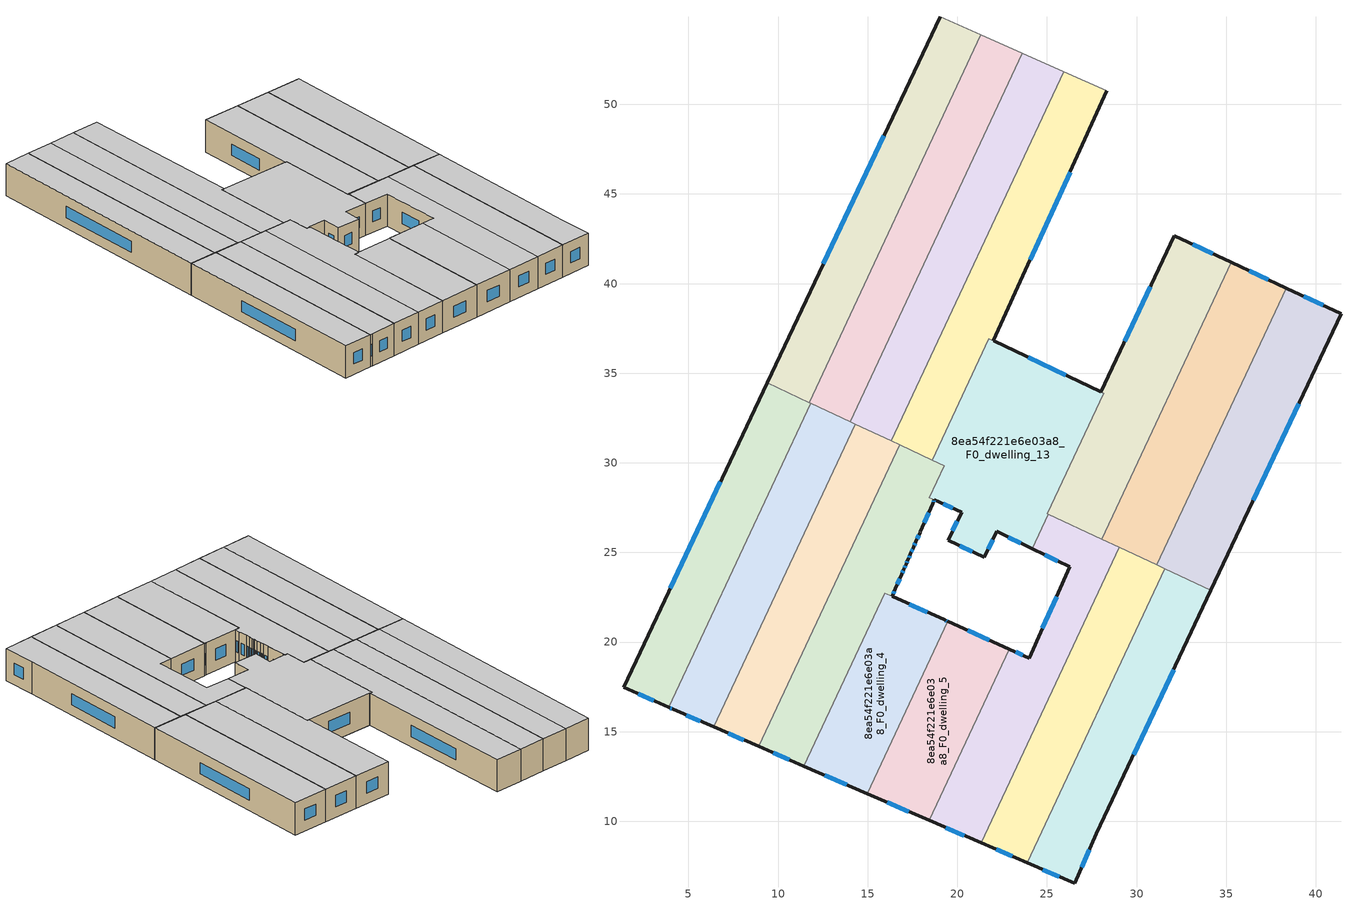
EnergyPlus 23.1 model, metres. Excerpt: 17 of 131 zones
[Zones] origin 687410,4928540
8ea54f221e6e03a8_F0_dwelling_0
 floor ground (EU_floor_Construction): 11.83,33.32 3.9,16.35 1.38,17.47 9.39,34.46 z0
 wall outside (EU_wall_Construction): 9.39,34.46 1.38,17.47 3.9,16.35 z0:3
 wall to 8ea54f221e6e03a8_F0_dwelling_1 (EU_wall_Construction): 3.9,16.35 11.83,33.32 z0:3
 wall to 8ea54f221e6e03a8_F0_dwelling_9 (EU_wall_Construction): 11.73,33.37 9.39,34.46 z0:3
 wall to 8ea54f221e6e03a8_F0_dwelling_10 (EU_wall_Construction): 11.83,33.32 11.73,33.37 z0:3
 window (EU_Window_Construction): 2.2,17.11 3.08,16.72 / 6.78,28.93 3.98,23 z0.98:2.02
 ceiling to 8ea54f221e6e03a8_F1_dwelling_0 (EU_floor_Construction): 3.9,16.35 11.83,33.32 9.39,34.46 1.38,17.47 z3
8ea54f221e6e03a8_F0_dwelling_1
 floor ground (EU_floor_Construction): 14.3,32.16 6.4,15.26 4.15,16.24 3.9,16.35 11.83,33.32 z0
 wall outside (EU_wall_Construction): 3.9,16.35 4.15,16.24 6.4,15.26 z0:3
 wall to 8ea54f221e6e03a8_F0_dwelling_2 (EU_wall_Construction): 6.4,15.26 14.3,32.16 z0:3
 wall to 8ea54f221e6e03a8_F0_dwelling_10 (EU_wall_Construction): 14.02,32.29 11.83,33.32 z0:3
 wall to 8ea54f221e6e03a8_F0_dwelling_11 (EU_wall_Construction): 14.3,32.16 14.02,32.29 z0:3
 window (EU_Window_Construction): 4.88,15.92 5.67,15.58 / 3.98,16.32 4.07,16.28 z0.98:2.02
 ceiling to 8ea54f221e6e03a8_F1_dwelling_1 (EU_floor_Construction): 6.4,15.26 14.3,32.16 11.83,33.32 3.9,16.35 4.15,16.24 z3
8ea54f221e6e03a8_F0_dwelling_10
 floor ground (EU_floor_Construction): 23.63,52.85 14.02,32.29 11.83,33.32 11.73,33.37 21.32,53.88 z0
 wall adiabatic (EU_wall_Construction): 23.63,52.85 21.32,53.88 z0:3
 wall to 8ea54f221e6e03a8_F0_dwelling_11 (EU_wall_Construction): 14.02,32.29 23.63,52.85 z0:3
 wall to 8ea54f221e6e03a8_F0_dwelling_9 (EU_wall_Construction): 21.32,53.88 11.73,33.37 z0:3
 ceiling to 8ea54f221e6e03a8_F1_dwelling_10 (EU_floor_Construction): 14.02,32.29 23.63,52.85 21.32,53.88 11.73,33.37 11.83,33.32 z3
8ea54f221e6e03a8_F0_dwelling_11
 floor ground (EU_floor_Construction): 25.94,51.82 16.31,31.22 14.02,32.29 23.63,52.85 z0
 wall to 8ea54f221e6e03a8_F0_dwelling_12 (EU_wall_Construction): 16.31,31.22 25.94,51.82 z0:3
 wall adiabatic (EU_wall_Construction): 25.94,51.82 23.63,52.85 z0:3
 wall to 8ea54f221e6e03a8_F0_dwelling_2 (EU_wall_Construction): 14.3,32.16 16.31,31.22 z0:3
 ceiling to 8ea54f221e6e03a8_F1_dwelling_11 (EU_floor_Construction): 16.31,31.22 25.94,51.82 23.63,52.85 14.02,32.29 z3
8ea54f221e6e03a8_F0_dwelling_12
 floor ground (EU_floor_Construction): 28.35,50.75 22.02,36.81 21.76,36.93 18.59,30.16 16.31,31.22 25.94,51.82 z0
 wall outside (EU_wall_Construction): 22.02,36.81 28.35,50.75 z0:3
 wall to 8ea54f221e6e03a8_F0_dwelling_13 (EU_wall_Construction): 18.59,30.16 21.76,36.93 22.02,36.81 z0:3
 wall adiabatic (EU_wall_Construction): 28.35,50.75 25.94,51.82 z0:3
 wall to 8ea54f221e6e03a8_F0_dwelling_3 (EU_wall_Construction): 16.78,31 18.59,30.16 z0:3
 wall to 8ea54f221e6e03a8_F0_dwelling_2 (EU_wall_Construction): 16.31,31.22 16.78,31 z0:3
 window (EU_Window_Construction): 24.08,41.34 26.29,46.22 z0.98:2.02
 ceiling to 8ea54f221e6e03a8_F1_dwelling_12 (EU_floor_Construction): 22.02,36.81 28.35,50.75 25.94,51.82 16.31,31.22 18.59,30.16 21.76,36.93 z3
8ea54f221e6e03a8_F0_dwelling_13
 floor ground (EU_floor_Construction): 28.16,33.88 25.02,27.15 25.08,27.12 24.19,25.21 22.2,26.17 21.5,24.72 19.49,25.69 20.24,27.25 18.44,28.05 19.28,29.84 18.59,30.16 21.76,36.93 z0
 wall outside (EU_wall_Construction): 18.72,27.93 20.24,27.25 19.49,25.69 21.5,24.72 22.2,26.17 24.19,25.21 / 28.01,33.95 22.02,36.81 z0:3
 wall to 8ea54f221e6e03a8_F0_dwelling_3 (EU_wall_Construction): 18.44,28.05 18.72,27.93 / 18.59,30.16 19.28,29.84 18.44,28.06 z0:3
 wall to 8ea54f221e6e03a8_F0_dwelling_14 (EU_wall_Construction): 25.08,27.12 25.02,27.15 28.16,33.88 28.02,33.95 z0:3
 wall to 8ea54f221e6e03a8_F0_dwelling_6 (EU_wall_Construction): 24.19,25.21 25.08,27.12 z0:3
 window (EU_Window_Construction): 21.72,25.19 21.97,25.7 / 20.14,25.38 20.84,25.04 / 19.99,26.74 19.73,26.2 / 19.21,27.71 19.74,27.47 / 26.06,34.88 23.97,35.88 / 22.84,25.86 23.54,25.52 z0.98:2.02
 ceiling to 8ea54f221e6e03a8_F1_dwelling_13 (EU_floor_Construction): 25.08,27.12 25.02,27.15 28.16,33.88 22.02,36.81 21.76,36.93 18.59,30.16 19.28,29.84 18.44,28.05 18.72,27.93 20.24,27.25 19.49,25.69 21.5,24.72 22.2,26.17 24.19,25.21 z3
8ea54f221e6e03a8_F0_dwelling_14
 floor ground (EU_floor_Construction): 35.29,41.18 28.07,25.73 25.02,27.15 28.16,33.88 28.02,33.95 32.1,42.67 z0
 wall outside (EU_wall_Construction): 35.29,41.18 32.1,42.67 28.02,33.95 z0:3
 wall to 8ea54f221e6e03a8_F0_dwelling_15 (EU_wall_Construction): 28.07,25.73 35.29,41.18 z0:3
 wall to 8ea54f221e6e03a8_F0_dwelling_6 (EU_wall_Construction): 25.08,27.12 28.07,25.73 z0:3
 window (EU_Window_Construction): 30.77,39.84 29.34,36.79 / 34.25,41.66 33.14,42.19 z0.98:2.02
 ceiling to 8ea54f221e6e03a8_F1_dwelling_14 (EU_floor_Construction): 28.07,25.73 35.29,41.18 32.1,42.67 28.02,33.95 28.16,33.88 25.02,27.15 z3
8ea54f221e6e03a8_F0_dwelling_15
 floor ground (EU_floor_Construction): 38.34,39.75 31.12,24.3 28.07,25.73 35.29,41.18 z0
 wall outside (EU_wall_Construction): 38.34,39.75 35.29,41.18 z0:3
 wall to 8ea54f221e6e03a8_F0_dwelling_16 (EU_wall_Construction): 31.12,24.3 38.34,39.75 z0:3
 wall to 8ea54f221e6e03a8_F0_dwelling_7 (EU_wall_Construction): 29.03,25.28 31.12,24.3 z0:3
 wall to 8ea54f221e6e03a8_F0_dwelling_6 (EU_wall_Construction): 28.07,25.73 29.03,25.28 z0:3
 window (EU_Window_Construction): 37.35,40.22 36.28,40.72 z0.98:2.02
 ceiling to 8ea54f221e6e03a8_F1_dwelling_15 (EU_floor_Construction): 31.12,24.3 38.34,39.75 35.29,41.18 28.07,25.73 z3
8ea54f221e6e03a8_F0_dwelling_16
 floor ground (EU_floor_Construction): 41.41,38.32 34.15,22.88 31.12,24.3 38.34,39.75 z0
 wall outside (EU_wall_Construction): 34.15,22.88 41.41,38.32 38.34,39.75 z0:3
 wall to 8ea54f221e6e03a8_F0_dwelling_8 (EU_wall_Construction): 31.58,24.09 34.15,22.88 z0:3
 wall to 8ea54f221e6e03a8_F0_dwelling_7 (EU_wall_Construction): 31.12,24.3 31.58,24.09 z0:3
 window (EU_Window_Construction): 40.41,38.79 39.34,39.29 / 36.51,27.9 39.05,33.3 z0.98:2.02
 ceiling to 8ea54f221e6e03a8_F1_dwelling_16 (EU_floor_Construction): 34.15,22.88 41.41,38.32 38.34,39.75 31.12,24.3 z3
8ea54f221e6e03a8_F0_dwelling_2
 floor ground (EU_floor_Construction): 16.78,31 8.92,14.17 6.4,15.26 14.3,32.16 z0
 wall outside (EU_wall_Construction): 6.4,15.26 8.92,14.17 z0:3
 wall to 8ea54f221e6e03a8_F0_dwelling_3 (EU_wall_Construction): 8.92,14.17 16.78,31 z0:3
 window (EU_Window_Construction): 7.22,14.91 8.1,14.53 z0.98:2.02
 ceiling to 8ea54f221e6e03a8_F1_dwelling_2 (EU_floor_Construction): 8.92,14.17 16.78,31 14.3,32.16 6.4,15.26 z3
8ea54f221e6e03a8_F0_dwelling_3
 floor ground (EU_floor_Construction): 19.28,29.84 18.44,28.05 18.72,27.93 18.66,27.79 18.62,27.72 17.69,25.6 17.57,25.32 17.38,24.89 17.27,24.63 17.26,24.61 17.25,24.58 17.14,24.34 17.02,24.06 16.9,23.79 16.54,22.96 16.36,22.55 15.95,22.73 11.44,13.08 8.92,14.17 16.78,31 z0
 wall outside (EU_wall_Construction): 17.94,26.15 18.62,27.72 18.66,27.79 18.72,27.93 / 16.36,22.55 16.54,22.96 16.9,23.79 17.02,24.06 17.14,24.34 17.25,24.58 17.26,24.61 17.27,24.63 17.38,24.89 17.57,25.32 17.69,25.6 17.93,26.14 / 8.92,14.17 11.44,13.08 z0:3
 wall to 8ea54f221e6e03a8_F0_dwelling_4 (EU_wall_Construction): 11.44,13.08 15.95,22.73 16.36,22.55 z0:3
 window (EU_Window_Construction): 18.16,26.66 18.4,27.21 / 17.77,25.77 17.85,25.96 / 17.61,25.41 17.65,25.51 / 17.44,25.03 17.51,25.18 / 17.31,24.72 17.35,24.81 / 17.18,24.42 17.21,24.5 / 17.06,24.15 17.1,24.25 / 16.94,23.88 16.98,23.97 / 16.66,23.23 16.78,23.52 / 16.42,22.69 16.48,22.83 / 9.74,13.82 10.62,13.44 / 18.68,27.84 18.7,27.89 z0.98:2.02
 ceiling to 8ea54f221e6e03a8_F1_dwelling_3 (EU_floor_Construction): 11.44,13.08 15.95,22.73 16.36,22.55 16.54,22.96 16.9,23.79 17.02,24.06 17.14,24.34 17.25,24.58 17.26,24.61 17.27,24.63 17.38,24.89 17.57,25.32 17.69,25.6 18.62,27.72 18.66,27.79 18.72,27.93 18.44,28.05 19.28,29.84 16.78,31 8.92,14.17 z3
8ea54f221e6e03a8_F0_dwelling_4
 floor ground (EU_floor_Construction): 19.29,21.23 19.33,21.21 19.47,21.15 14.98,11.55 11.44,13.08 15.95,22.73 16.36,22.55 z0
 wall outside (EU_wall_Construction): 19.47,21.15 19.33,21.21 19.29,21.23 16.36,22.55 / 11.44,13.08 14.98,11.55 z0:3
 wall to 8ea54f221e6e03a8_F0_dwelling_5 (EU_wall_Construction): 14.98,11.55 19.47,21.15 z0:3
 window (EU_Window_Construction): 18.34,21.66 17.31,22.12 / 19.42,21.17 19.38,21.19 / 12.59,12.58 13.83,12.05 z0.98:2.02
 ceiling to 8ea54f221e6e03a8_F1_dwelling_4 (EU_floor_Construction): 14.98,11.55 19.47,21.15 19.33,21.21 19.29,21.23 16.36,22.55 15.95,22.73 11.44,13.08 z3
8ea54f221e6e03a8_F0_dwelling_5
 floor ground (EU_floor_Construction): 22.89,19.61 18.43,10.05 14.98,11.55 19.47,21.15 z0
 wall outside (EU_wall_Construction): 22.89,19.61 19.47,21.15 / 14.98,11.55 18.43,10.05 z0:3
 wall to 8ea54f221e6e03a8_F0_dwelling_6 (EU_wall_Construction): 18.43,10.05 22.89,19.61 z0:3
 window (EU_Window_Construction): 21.78,20.11 20.58,20.65 / 16.1,11.06 17.3,10.54 z0.98:2.02
 ceiling to 8ea54f221e6e03a8_F1_dwelling_5 (EU_floor_Construction): 18.43,10.05 22.89,19.61 19.47,21.15 14.98,11.55 z3
8ea54f221e6e03a8_F0_dwelling_6
 floor ground (EU_floor_Construction): 29.03,25.28 21.32,8.8 18.43,10.05 22.89,19.61 24.01,19.11 26.29,24.19 24.19,25.21 25.08,27.12 z0
 wall outside (EU_wall_Construction): 24.19,25.21 26.29,24.19 24.01,19.11 22.89,19.61 / 18.43,10.05 21.32,8.8 z0:3
 wall to 8ea54f221e6e03a8_F0_dwelling_7 (EU_wall_Construction): 21.32,8.8 29.03,25.28 z0:3
 window (EU_Window_Construction): 24.87,24.88 25.6,24.52 / 19.37,9.64 20.38,9.2 / 23.65,19.27 23.26,19.45 / 25.55,22.54 24.75,20.76 z0.98:2.02
 ceiling to 8ea54f221e6e03a8_F1_dwelling_6 (EU_floor_Construction): 21.32,8.8 29.03,25.28 25.08,27.12 24.19,25.21 26.29,24.19 24.01,19.11 22.89,19.61 18.43,10.05 z3
8ea54f221e6e03a8_F0_dwelling_7
 floor ground (EU_floor_Construction): 31.58,24.09 23.91,7.68 21.32,8.8 29.03,25.28 z0
 wall outside (EU_wall_Construction): 21.32,8.8 23.91,7.68 z0:3
 wall to 8ea54f221e6e03a8_F0_dwelling_8 (EU_wall_Construction): 23.91,7.68 31.58,24.09 z0:3
 window (EU_Window_Construction): 22.16,8.43 23.07,8.04 z0.98:2.02
 ceiling to 8ea54f221e6e03a8_F1_dwelling_7 (EU_floor_Construction): 23.91,7.68 31.58,24.09 29.03,25.28 21.32,8.8 z3
8ea54f221e6e03a8_F0_dwelling_8
 floor ground (EU_floor_Construction): 34.15,22.88 27.76,9.3 26.55,6.53 23.91,7.68 31.58,24.09 z0
 wall outside (EU_wall_Construction): 23.91,7.68 26.55,6.53 27.76,9.3 34.15,22.88 z0:3
 window (EU_Window_Construction): 29.84,13.72 32.07,18.47 / 26.94,7.43 27.36,8.4 / 24.76,7.3 25.69,6.9 z0.98:2.02
 ceiling to 8ea54f221e6e03a8_F1_dwelling_8 (EU_floor_Construction): 27.76,9.3 34.15,22.88 31.58,24.09 23.91,7.68 26.55,6.53 z3
8ea54f221e6e03a8_F0_dwelling_9
 floor ground (EU_floor_Construction): 21.32,53.88 11.73,33.37 9.39,34.46 19.04,54.9 z0
 wall outside (EU_wall_Construction): 19.04,54.9 9.39,34.46 z0:3
 wall adiabatic (EU_wall_Construction): 21.32,53.88 19.04,54.9 z0:3
 window (EU_Window_Construction): 15.9,48.25 12.53,41.11 z0.98:2.02
 ceiling to 8ea54f221e6e03a8_F1_dwelling_9 (EU_floor_Construction): 11.73,33.37 21.32,53.88 19.04,54.9 9.39,34.46 z3
[Building]
EU S2 Campaign: North Axis=0; Terrain=City; Solar Distribution=FullExterior
[Site:Location]
Bologna: Latitude=44.5; Longitude=11.25; Time Zone=1; Elevation=37
[SizingPeriod:WeatherFileDays]
AnnualSizingPeriod: Begin Month=1; Begin Day of Month=1; End Month=12; End Day of Month=31; Day of Week for Start Day=Monday; Use Weather File Daylight Saving Period=No; Use Weather File Rain and Snow Indicators=No
[MATERIAL]
EU_InternalMass_Material: Roughness=MediumRough; Thickness=0.1; Conductivity=1; Density=1800; Specific Heat=900; Thermal Absorptance=0.9; Solar Absorptance=0.7; Visible Absorptance=0.7
[MATERIAL:NOMASS] Roughness=MediumRough; Thermal Absorptance=0.9; Solar Absorptance=0.7; Visible Absorptance=0.7
Name | Thermal Resistance
EU_wall_NoMass | 0.905828
EU_floor_NoMass | 0.67114
[WINDOWMATERIAL:SIMPLEGLAZINGSYSTEM]
EU_Window_SimpleGlazing: UFactor=4.52486; Solar Heat Gain Coefficient=0.85; Visible Transmittance=0.85
[CONSTRUCTION]
EU_wall_Construction: EU_wall_NoMass
EU_floor_Construction: EU_floor_NoMass
EU_Window_Construction: EU_Window_SimpleGlazing
EU_InternalMass_Construction: EU_InternalMass_Material
[ZONE] Type=1; Multiplier=1; Ceiling Height=autocalculate; Floor Area=autocalculate; Part of Total Floor Area=Yes
Name | Volume
8ea54f221e6e03a8_F0_dwelling_0 | 153.111
8ea54f221e6e03a8_F0_dwelling_1 | 153.117
8ea54f221e6e03a8_F0_dwelling_10 | 172.219
8ea54f221e6e03a8_F0_dwelling_11 | 172.254
8ea54f221e6e03a8_F0_dwelling_12 | 181.281
8ea54f221e6e03a8_F0_dwelling_13 | 208.554
8ea54f221e6e03a8_F0_dwelling_14 | 176.859
8ea54f221e6e03a8_F0_dwelling_15 | 172.218
8ea54f221e6e03a8_F0_dwelling_16 | 172.253
8ea54f221e6e03a8_F0_dwelling_2 | 153.062
8ea54f221e6e03a8_F0_dwelling_3 | 159.612
8ea54f221e6e03a8_F0_dwelling_4 | 122.808
8ea54f221e6e03a8_F0_dwelling_5 | 119.159
8ea54f221e6e03a8_F0_dwelling_6 | 160.774
8ea54f221e6e03a8_F0_dwelling_7 | 153.077
8ea54f221e6e03a8_F0_dwelling_8 | 153.089
8ea54f221e6e03a8_F0_dwelling_9 | 172.266
[INTERNALMASS] Construction=EU_InternalMass_Construction
Name | Zone or ZoneList | Surface Area
8ea54f221e6e03a8_F0_dwelling_0_EU_InternalMass | 8ea54f221e6e03a8_F0_dwelling_0 | 51.0368
8ea54f221e6e03a8_F0_dwelling_1_EU_InternalMass | 8ea54f221e6e03a8_F0_dwelling_1 | 51.0392
8ea54f221e6e03a8_F0_dwelling_2_EU_InternalMass | 8ea54f221e6e03a8_F0_dwelling_2 | 51.0207
8ea54f221e6e03a8_F0_dwelling_3_EU_InternalMass | 8ea54f221e6e03a8_F0_dwelling_3 | 53.2042
8ea54f221e6e03a8_F0_dwelling_4_EU_InternalMass | 8ea54f221e6e03a8_F0_dwelling_4 | 40.931
8ea54f221e6e03a8_F0_dwelling_5_EU_InternalMass | 8ea54f221e6e03a8_F0_dwelling_5 | 39.7247
8ea54f221e6e03a8_F0_dwelling_6_EU_InternalMass | 8ea54f221e6e03a8_F0_dwelling_6 | 53.5922
8ea54f221e6e03a8_F0_dwelling_7_EU_InternalMass | 8ea54f221e6e03a8_F0_dwelling_7 | 51.0256
8ea54f221e6e03a8_F0_dwelling_8_EU_InternalMass | 8ea54f221e6e03a8_F0_dwelling_8 | 51.03
8ea54f221e6e03a8_F0_dwelling_9_EU_InternalMass | 8ea54f221e6e03a8_F0_dwelling_9 | 57.4219
8ea54f221e6e03a8_F0_dwelling_10_EU_InternalMass | 8ea54f221e6e03a8_F0_dwelling_10 | 57.4062
8ea54f221e6e03a8_F0_dwelling_11_EU_InternalMass | 8ea54f221e6e03a8_F0_dwelling_11 | 57.4181
8ea54f221e6e03a8_F0_dwelling_12_EU_InternalMass | 8ea54f221e6e03a8_F0_dwelling_12 | 60.4271
8ea54f221e6e03a8_F0_dwelling_13_EU_InternalMass | 8ea54f221e6e03a8_F0_dwelling_13 | 69.5396
8ea54f221e6e03a8_F0_dwelling_14_EU_InternalMass | 8ea54f221e6e03a8_F0_dwelling_14 | 58.9535
8ea54f221e6e03a8_F0_dwelling_15_EU_InternalMass | 8ea54f221e6e03a8_F0_dwelling_15 | 57.4059
8ea54f221e6e03a8_F0_dwelling_16_EU_InternalMass | 8ea54f221e6e03a8_F0_dwelling_16 | 57.4177
[OTHEREQUIPMENT] Fuel Type=Electricity; Design Level Calculation Method=Watts/Area; Power per Zone Floor Area=1; Fraction Latent=0; Fraction Radiant=0; Fraction Lost=0; Carbon Dioxide Generation Rate=0; EndUse Subcategory=EU_Step8_InternalGains
Name | Zone or ZoneList or Space or SpaceList | Schedule
EU_Step8_InternalGain_8ea54f221e6e03a8_F0_dwelling_0_f000 | 8ea54f221e6e03a8_F0_dwelling_0 | EU_Step8_GainSchedule_8ea54f221e6e03a8_F0_dwelling_0_f000
EU_Step8_InternalGain_8ea54f221e6e03a8_F0_dwelling_1_f000 | 8ea54f221e6e03a8_F0_dwelling_1 | EU_Step8_GainSchedule_8ea54f221e6e03a8_F0_dwelling_1_f000
EU_Step8_InternalGain_8ea54f221e6e03a8_F0_dwelling_2_f000 | 8ea54f221e6e03a8_F0_dwelling_2 | EU_Step8_GainSchedule_8ea54f221e6e03a8_F0_dwelling_2_f000
EU_Step8_InternalGain_8ea54f221e6e03a8_F0_dwelling_3_f000 | 8ea54f221e6e03a8_F0_dwelling_3 | EU_Step8_GainSchedule_8ea54f221e6e03a8_F0_dwelling_3_f000
EU_Step8_InternalGain_8ea54f221e6e03a8_F0_dwelling_4_f000 | 8ea54f221e6e03a8_F0_dwelling_4 | EU_Step8_GainSchedule_8ea54f221e6e03a8_F0_dwelling_4_f000
EU_Step8_InternalGain_8ea54f221e6e03a8_F0_dwelling_5_f000 | 8ea54f221e6e03a8_F0_dwelling_5 | EU_Step8_GainSchedule_8ea54f221e6e03a8_F0_dwelling_5_f000
EU_Step8_InternalGain_8ea54f221e6e03a8_F0_dwelling_6_f000 | 8ea54f221e6e03a8_F0_dwelling_6 | EU_Step8_GainSchedule_8ea54f221e6e03a8_F0_dwelling_6_f000
EU_Step8_InternalGain_8ea54f221e6e03a8_F0_dwelling_7_f000 | 8ea54f221e6e03a8_F0_dwelling_7 | EU_Step8_GainSchedule_8ea54f221e6e03a8_F0_dwelling_7_f000
EU_Step8_InternalGain_8ea54f221e6e03a8_F0_dwelling_8_f000 | 8ea54f221e6e03a8_F0_dwelling_8 | EU_Step8_GainSchedule_8ea54f221e6e03a8_F0_dwelling_8_f000
EU_Step8_InternalGain_8ea54f221e6e03a8_F0_dwelling_9_f000 | 8ea54f221e6e03a8_F0_dwelling_9 | EU_Step8_GainSchedule_8ea54f221e6e03a8_F0_dwelling_9_f000
EU_Step8_InternalGain_8ea54f221e6e03a8_F0_dwelling_10_f000 | 8ea54f221e6e03a8_F0_dwelling_10 | EU_Step8_GainSchedule_8ea54f221e6e03a8_F0_dwelling_10_f000
EU_Step8_InternalGain_8ea54f221e6e03a8_F0_dwelling_11_f000 | 8ea54f221e6e03a8_F0_dwelling_11 | EU_Step8_GainSchedule_8ea54f221e6e03a8_F0_dwelling_11_f000
EU_Step8_InternalGain_8ea54f221e6e03a8_F0_dwelling_12_f000 | 8ea54f221e6e03a8_F0_dwelling_12 | EU_Step8_GainSchedule_8ea54f221e6e03a8_F0_dwelling_12_f000
EU_Step8_InternalGain_8ea54f221e6e03a8_F0_dwelling_13_f000 | 8ea54f221e6e03a8_F0_dwelling_13 | EU_Step8_GainSchedule_8ea54f221e6e03a8_F0_dwelling_13_f000
EU_Step8_InternalGain_8ea54f221e6e03a8_F0_dwelling_14_f000 | 8ea54f221e6e03a8_F0_dwelling_14 | EU_Step8_GainSchedule_8ea54f221e6e03a8_F0_dwelling_14_f000
EU_Step8_InternalGain_8ea54f221e6e03a8_F0_dwelling_15_f000 | 8ea54f221e6e03a8_F0_dwelling_15 | EU_Step8_GainSchedule_8ea54f221e6e03a8_F0_dwelling_15_f000
EU_Step8_InternalGain_8ea54f221e6e03a8_F0_dwelling_16_f000 | 8ea54f221e6e03a8_F0_dwelling_16 | EU_Step8_GainSchedule_8ea54f221e6e03a8_F0_dwelling_16_f000
[ZONEVENTILATION:DESIGNFLOWRATE] Schedule=EU_AlwaysOn; Design Flow Rate Calculation Method=AirChanges/Hour; Air Changes per Hour=0.73129; Ventilation Type=Natural; Fan Pressure Rise=0; Fan Total Efficiency=1; Constant Term Coefficient=1; Temperature Term Coefficient=0; Velocity Term Coefficient=0; Velocity Squared Term Coefficient=0; Minimum Indoor Temperature=-100; Maximum Indoor Temperature=100; Delta Temperature=-100; Minimum Outdoor Temperature=-100; Maximum Outdoor Temperature=100; Maximum Wind Speed=40
Name | Zone or ZoneList or Space or SpaceList
EU_ConstantAir_8ea54f221e6e03a8_F0_dwelling_0 | 8ea54f221e6e03a8_F0_dwelling_0
EU_ConstantAir_8ea54f221e6e03a8_F0_dwelling_1 | 8ea54f221e6e03a8_F0_dwelling_1
EU_ConstantAir_8ea54f221e6e03a8_F0_dwelling_2 | 8ea54f221e6e03a8_F0_dwelling_2
EU_ConstantAir_8ea54f221e6e03a8_F0_dwelling_3 | 8ea54f221e6e03a8_F0_dwelling_3
EU_ConstantAir_8ea54f221e6e03a8_F0_dwelling_4 | 8ea54f221e6e03a8_F0_dwelling_4
EU_ConstantAir_8ea54f221e6e03a8_F0_dwelling_5 | 8ea54f221e6e03a8_F0_dwelling_5
EU_ConstantAir_8ea54f221e6e03a8_F0_dwelling_6 | 8ea54f221e6e03a8_F0_dwelling_6
EU_ConstantAir_8ea54f221e6e03a8_F0_dwelling_7 | 8ea54f221e6e03a8_F0_dwelling_7
EU_ConstantAir_8ea54f221e6e03a8_F0_dwelling_8 | 8ea54f221e6e03a8_F0_dwelling_8
EU_ConstantAir_8ea54f221e6e03a8_F0_dwelling_9 | 8ea54f221e6e03a8_F0_dwelling_9
EU_ConstantAir_8ea54f221e6e03a8_F0_dwelling_10 | 8ea54f221e6e03a8_F0_dwelling_10
EU_ConstantAir_8ea54f221e6e03a8_F0_dwelling_11 | 8ea54f221e6e03a8_F0_dwelling_11
EU_ConstantAir_8ea54f221e6e03a8_F0_dwelling_12 | 8ea54f221e6e03a8_F0_dwelling_12
EU_ConstantAir_8ea54f221e6e03a8_F0_dwelling_13 | 8ea54f221e6e03a8_F0_dwelling_13
EU_ConstantAir_8ea54f221e6e03a8_F0_dwelling_14 | 8ea54f221e6e03a8_F0_dwelling_14
EU_ConstantAir_8ea54f221e6e03a8_F0_dwelling_15 | 8ea54f221e6e03a8_F0_dwelling_15
EU_ConstantAir_8ea54f221e6e03a8_F0_dwelling_16 | 8ea54f221e6e03a8_F0_dwelling_16
[HVACTEMPLATE:THERMOSTAT] Constant Heating Setpoint=20; Constant Cooling Setpoint=50
EU_HeatOnly_8ea54f221e6e03a8_F0_dwelling_0; EU_HeatOnly_8ea54f221e6e03a8_F0_dwelling_1; EU_HeatOnly_8ea54f221e6e03a8_F0_dwelling_2; EU_HeatOnly_8ea54f221e6e03a8_F0_dwelling_3; EU_HeatOnly_8ea54f221e6e03a8_F0_dwelling_4; EU_HeatOnly_8ea54f221e6e03a8_F0_dwelling_5; EU_HeatOnly_8ea54f221e6e03a8_F0_dwelling_6; EU_HeatOnly_8ea54f221e6e03a8_F0_dwelling_7; EU_HeatOnly_8ea54f221e6e03a8_F0_dwelling_8; EU_HeatOnly_8ea54f221e6e03a8_F0_dwelling_9; EU_HeatOnly_8ea54f221e6e03a8_F0_dwelling_10; EU_HeatOnly_8ea54f221e6e03a8_F0_dwelling_11; EU_HeatOnly_8ea54f221e6e03a8_F0_dwelling_12; EU_HeatOnly_8ea54f221e6e03a8_F0_dwelling_13; EU_HeatOnly_8ea54f221e6e03a8_F0_dwelling_14; EU_HeatOnly_8ea54f221e6e03a8_F0_dwelling_15; EU_HeatOnly_8ea54f221e6e03a8_F0_dwelling_16; EU_HeatOnly_8ea54f221e6e03a8_F1_dwelling_0; EU_HeatOnly_8ea54f221e6e03a8_F1_dwelling_1; EU_HeatOnly_8ea54f221e6e03a8_F1_dwelling_2; EU_HeatOnly_8ea54f221e6e03a8_F1_dwelling_3; EU_HeatOnly_8ea54f221e6e03a8_F1_dwelling_4; EU_HeatOnly_8ea54f221e6e03a8_F1_dwelling_5; EU_HeatOnly_8ea54f221e6e03a8_F1_dwelling_6; EU_HeatOnly_8ea54f221e6e03a8_F1_dwelling_7; EU_HeatOnly_8ea54f221e6e03a8_F1_dwelling_8; EU_HeatOnly_8ea54f221e6e03a8_F1_dwelling_9; EU_HeatOnly_8ea54f221e6e03a8_F1_dwelling_10; EU_HeatOnly_8ea54f221e6e03a8_F1_dwelling_11; EU_HeatOnly_8ea54f221e6e03a8_F1_dwelling_12; EU_HeatOnly_8ea54f221e6e03a8_F1_dwelling_13; EU_HeatOnly_8ea54f221e6e03a8_F1_dwelling_14; EU_HeatOnly_8ea54f221e6e03a8_F1_dwelling_15; EU_HeatOnly_8ea54f221e6e03a8_F1_dwelling_16; EU_HeatOnly_8ea54f221e6e03a8_F2_dwelling_0; EU_HeatOnly_8ea54f221e6e03a8_F2_dwelling_1; EU_HeatOnly_8ea54f221e6e03a8_F2_dwelling_2; EU_HeatOnly_8ea54f221e6e03a8_F2_dwelling_3; EU_HeatOnly_8ea54f221e6e03a8_F2_dwelling_4; EU_HeatOnly_8ea54f221e6e03a8_F2_dwelling_5; EU_HeatOnly_8ea54f221e6e03a8_F2_dwelling_6; EU_HeatOnly_8ea54f221e6e03a8_F2_dwelling_7; EU_HeatOnly_8ea54f221e6e03a8_F2_dwelling_8; EU_HeatOnly_8ea54f221e6e03a8_F2_dwelling_9; EU_HeatOnly_8ea54f221e6e03a8_F2_dwelling_10; EU_HeatOnly_8ea54f221e6e03a8_F2_dwelling_11; EU_HeatOnly_8ea54f221e6e03a8_F2_dwelling_12; EU_HeatOnly_8ea54f221e6e03a8_F2_dwelling_13; EU_HeatOnly_8ea54f221e6e03a8_F2_dwelling_14; EU_HeatOnly_8ea54f221e6e03a8_F2_dwelling_15; EU_HeatOnly_8ea54f221e6e03a8_F2_dwelling_16; EU_HeatOnly_8ea54f221e6e03a8_F3_dwelling_0; EU_HeatOnly_8ea54f221e6e03a8_F3_dwelling_1; EU_HeatOnly_8ea54f221e6e03a8_F3_dwelling_2; EU_HeatOnly_8ea54f221e6e03a8_F3_dwelling_3; EU_HeatOnly_8ea54f221e6e03a8_F3_dwelling_4; EU_HeatOnly_8ea54f221e6e03a8_F3_dwelling_5; EU_HeatOnly_8ea54f221e6e03a8_F3_dwelling_6; EU_HeatOnly_8ea54f221e6e03a8_F3_dwelling_7; EU_HeatOnly_8ea54f221e6e03a8_F3_dwelling_8; EU_HeatOnly_8ea54f221e6e03a8_F3_dwelling_9; EU_HeatOnly_8ea54f221e6e03a8_F3_dwelling_10; EU_HeatOnly_8ea54f221e6e03a8_F3_dwelling_11; EU_HeatOnly_8ea54f221e6e03a8_F3_dwelling_12; EU_HeatOnly_8ea54f221e6e03a8_F3_dwelling_13; EU_HeatOnly_8ea54f221e6e03a8_F3_dwelling_14; EU_HeatOnly_8ea54f221e6e03a8_F3_dwelling_15; EU_HeatOnly_8ea54f221e6e03a8_F4_dwelling_0; EU_HeatOnly_8ea54f221e6e03a8_F4_dwelling_1; EU_HeatOnly_8ea54f221e6e03a8_F4_dwelling_2; EU_HeatOnly_8ea54f221e6e03a8_F4_dwelling_3; EU_HeatOnly_8ea54f221e6e03a8_F4_dwelling_4; EU_HeatOnly_8ea54f221e6e03a8_F4_dwelling_5; EU_HeatOnly_8ea54f221e6e03a8_F4_dwelling_6; EU_HeatOnly_8ea54f221e6e03a8_F4_dwelling_7; EU_HeatOnly_8ea54f221e6e03a8_F4_dwelling_8; EU_HeatOnly_8ea54f221e6e03a8_F4_dwelling_9; EU_HeatOnly_8ea54f221e6e03a8_F4_dwelling_10; EU_HeatOnly_8ea54f221e6e03a8_F4_dwelling_11; EU_HeatOnly_8ea54f221e6e03a8_F4_dwelling_12; EU_HeatOnly_8ea54f221e6e03a8_F4_dwelling_13; EU_HeatOnly_8ea54f221e6e03a8_F4_dwelling_14; EU_HeatOnly_8ea54f221e6e03a8_F4_dwelling_15; EU_HeatOnly_8ea54f221e6e03a8_F5_dwelling_0; EU_HeatOnly_8ea54f221e6e03a8_F5_dwelling_1; EU_HeatOnly_8ea54f221e6e03a8_F5_dwelling_2; EU_HeatOnly_8ea54f221e6e03a8_F5_dwelling_3; EU_HeatOnly_8ea54f221e6e03a8_F5_dwelling_4; EU_HeatOnly_8ea54f221e6e03a8_F5_dwelling_5; EU_HeatOnly_8ea54f221e6e03a8_F5_dwelling_6; EU_HeatOnly_8ea54f221e6e03a8_F5_dwelling_7; EU_HeatOnly_8ea54f221e6e03a8_F5_dwelling_8; EU_HeatOnly_8ea54f221e6e03a8_F5_dwelling_9; EU_HeatOnly_8ea54f221e6e03a8_F5_dwelling_10; EU_HeatOnly_8ea54f221e6e03a8_F5_dwelling_11; EU_HeatOnly_8ea54f221e6e03a8_F5_dwelling_12; EU_HeatOnly_8ea54f221e6e03a8_F5_dwelling_13; EU_HeatOnly_8ea54f221e6e03a8_F5_dwelling_14; EU_HeatOnly_8ea54f221e6e03a8_F5_dwelling_15; EU_HeatOnly_8ea54f221e6e03a8_F6_dwelling_0; EU_HeatOnly_8ea54f221e6e03a8_F6_dwelling_1; EU_HeatOnly_8ea54f221e6e03a8_F6_dwelling_2; EU_HeatOnly_8ea54f221e6e03a8_F6_dwelling_3; EU_HeatOnly_8ea54f221e6e03a8_F6_dwelling_4; EU_HeatOnly_8ea54f221e6e03a8_F6_dwelling_5; EU_HeatOnly_8ea54f221e6e03a8_F6_dwelling_6; EU_HeatOnly_8ea54f221e6e03a8_F6_dwelling_7; EU_HeatOnly_8ea54f221e6e03a8_F6_dwelling_8; EU_HeatOnly_8ea54f221e6e03a8_F6_dwelling_9; EU_HeatOnly_8ea54f221e6e03a8_F6_dwelling_10; EU_HeatOnly_8ea54f221e6e03a8_F6_dwelling_11; EU_HeatOnly_8ea54f221e6e03a8_F6_dwelling_12; EU_HeatOnly_8ea54f221e6e03a8_F6_dwelling_13; EU_HeatOnly_8ea54f221e6e03a8_F6_dwelling_14; EU_HeatOnly_8ea54f221e6e03a8_F6_dwelling_15; EU_HeatOnly_8ea54f221e6e03a8_F7_dwelling_0; EU_HeatOnly_8ea54f221e6e03a8_F7_dwelling_1; EU_HeatOnly_8ea54f221e6e03a8_F7_dwelling_2; EU_HeatOnly_8ea54f221e6e03a8_F7_dwelling_3; EU_HeatOnly_8ea54f221e6e03a8_F7_dwelling_4; EU_HeatOnly_8ea54f221e6e03a8_F7_dwelling_5; EU_HeatOnly_8ea54f221e6e03a8_F7_dwelling_6; EU_HeatOnly_8ea54f221e6e03a8_F7_dwelling_7; EU_HeatOnly_8ea54f221e6e03a8_F7_dwelling_8; EU_HeatOnly_8ea54f221e6e03a8_F7_dwelling_9; EU_HeatOnly_8ea54f221e6e03a8_F7_dwelling_10; EU_HeatOnly_8ea54f221e6e03a8_F7_dwelling_11; EU_HeatOnly_8ea54f221e6e03a8_F7_dwelling_12; EU_HeatOnly_8ea54f221e6e03a8_F7_dwelling_13; EU_HeatOnly_8ea54f221e6e03a8_F7_dwelling_14; EU_HeatOnly_8ea54f221e6e03a8_F7_dwelling_15
[HVACTEMPLATE:ZONE:IDEALLOADSAIRSYSTEM] System Availability Schedule=EU_AlwaysOn; Maximum Heating Supply Air Temperature=50; Minimum Cooling Supply Air Temperature=13; Maximum Heating Supply Air Humidity Ratio=0.0156; Minimum Cooling Supply Air Humidity Ratio=0.0077; Heating Limit=NoLimit; Cooling Limit=NoLimit; Heating Availability Schedule=EU_AlwaysOn; Cooling Availability Schedule=EU_CoolingOff; Dehumidification Control Type=ConstantSensibleHeatRatio; Cooling Sensible Heat Ratio=0.7; Dehumidification Setpoint=60; Humidification Control Type=None; Humidification Setpoint=30; Outdoor Air Method=None; Outdoor Air Flow Rate per Person=0.00944; Outdoor Air Flow Rate per Zone Floor Area=0; Outdoor Air Flow Rate per Zone=0; Demand Controlled Ventilation Type=None; Outdoor Air Economizer Type=NoEconomizer; Heat Recovery Type=None; Sensible Heat Recovery Effectiveness=0.7; Latent Heat Recovery Effectiveness=0.65
Name | Template Thermostat
8ea54f221e6e03a8_F0_dwelling_0 | EU_HeatOnly_8ea54f221e6e03a8_F0_dwelling_0
8ea54f221e6e03a8_F0_dwelling_1 | EU_HeatOnly_8ea54f221e6e03a8_F0_dwelling_1
8ea54f221e6e03a8_F0_dwelling_2 | EU_HeatOnly_8ea54f221e6e03a8_F0_dwelling_2
8ea54f221e6e03a8_F0_dwelling_3 | EU_HeatOnly_8ea54f221e6e03a8_F0_dwelling_3
8ea54f221e6e03a8_F0_dwelling_4 | EU_HeatOnly_8ea54f221e6e03a8_F0_dwelling_4
8ea54f221e6e03a8_F0_dwelling_5 | EU_HeatOnly_8ea54f221e6e03a8_F0_dwelling_5
8ea54f221e6e03a8_F0_dwelling_6 | EU_HeatOnly_8ea54f221e6e03a8_F0_dwelling_6
8ea54f221e6e03a8_F0_dwelling_7 | EU_HeatOnly_8ea54f221e6e03a8_F0_dwelling_7
8ea54f221e6e03a8_F0_dwelling_8 | EU_HeatOnly_8ea54f221e6e03a8_F0_dwelling_8
8ea54f221e6e03a8_F0_dwelling_9 | EU_HeatOnly_8ea54f221e6e03a8_F0_dwelling_9
8ea54f221e6e03a8_F0_dwelling_10 | EU_HeatOnly_8ea54f221e6e03a8_F0_dwelling_10
8ea54f221e6e03a8_F0_dwelling_11 | EU_HeatOnly_8ea54f221e6e03a8_F0_dwelling_11
8ea54f221e6e03a8_F0_dwelling_12 | EU_HeatOnly_8ea54f221e6e03a8_F0_dwelling_12
8ea54f221e6e03a8_F0_dwelling_13 | EU_HeatOnly_8ea54f221e6e03a8_F0_dwelling_13
8ea54f221e6e03a8_F0_dwelling_14 | EU_HeatOnly_8ea54f221e6e03a8_F0_dwelling_14
8ea54f221e6e03a8_F0_dwelling_15 | EU_HeatOnly_8ea54f221e6e03a8_F0_dwelling_15
8ea54f221e6e03a8_F0_dwelling_16 | EU_HeatOnly_8ea54f221e6e03a8_F0_dwelling_16
[SIZING:ZONE] Zone Cooling Design Supply Air Temperature Input Method=SupplyAirTemperature; Zone Cooling Design Supply Air Temperature=13; Zone Heating Design Supply Air Temperature Input Method=SupplyAirTemperature; Zone Heating Design Supply Air Temperature=50; Zone Cooling Design Supply Air Humidity Ratio=0.008; Zone Heating Design Supply Air Humidity Ratio=0.008; Cooling Design Air Flow Method=DesignDay; Cooling Design Air Flow Rate=0; Cooling Minimum Air Flow per Zone Floor Area=0.000762; Cooling Minimum Air Flow=0; Cooling Minimum Air Flow Fraction=0.2; Heating Design Air Flow Method=DesignDay; Heating Design Air Flow Rate=0; Heating Maximum Air Flow per Zone Floor Area=0.002032; Heating Maximum Air Flow=0.141576; Heating Maximum Air Flow Fraction=0.3; Account for Dedicated Outdoor Air System=No; Dedicated Outdoor Air System Control Strategy=NeutralSupplyAir; Dedicated Outdoor Air Low Setpoint Temperature for Design=autosize; Dedicated Outdoor Air High Setpoint Temperature for Design=autosize; Zone Load Sizing Method=Sensible Load Only No Latent Load; Zone Latent Cooling Design Supply Air Humidity Ratio Input Method=HumidityRatioDifference; Zone Cooling Design Supply Air Humidity Ratio Difference=0.005; Zone Latent Heating Design Supply Air Humidity Ratio Input Method=HumidityRatioDifference; Zone Humidification Design Supply Air Humidity Ratio Difference=0.005
8ea54f221e6e03a8_F0_dwelling_0; 8ea54f221e6e03a8_F0_dwelling_1; 8ea54f221e6e03a8_F0_dwelling_2; 8ea54f221e6e03a8_F0_dwelling_3; 8ea54f221e6e03a8_F0_dwelling_4; 8ea54f221e6e03a8_F0_dwelling_5; 8ea54f221e6e03a8_F0_dwelling_6; 8ea54f221e6e03a8_F0_dwelling_7; 8ea54f221e6e03a8_F0_dwelling_8; 8ea54f221e6e03a8_F0_dwelling_9; 8ea54f221e6e03a8_F0_dwelling_10; 8ea54f221e6e03a8_F0_dwelling_11; 8ea54f221e6e03a8_F0_dwelling_12; 8ea54f221e6e03a8_F0_dwelling_13; 8ea54f221e6e03a8_F0_dwelling_14; 8ea54f221e6e03a8_F0_dwelling_15; 8ea54f221e6e03a8_F0_dwelling_16
[SCHEDULE:CONSTANT]
Name | Hourly Value
EU_AlwaysOn | 1
EU_CoolingOff | 0
[SCHEDULE:FILE] Column Number=1; Rows to Skip at Top=0; Number of Hours of Data=8760; Column Separator=Comma; Interpolate to Timestep=No; Minutes per Item=60; Adjust Schedule for Daylight Savings=Yes
Name | File
EU_Step8_GainSchedule_8ea54f221e6e03a8_F0_dwelling_0_f000 | ../../schedules/8ea54f221e6e03a8/8ea54f221e6e03a8_F0_dwelling_0_f000_gain.csv
EU_Step8_GainSchedule_8ea54f221e6e03a8_F0_dwelling_1_f000 | ../../schedules/8ea54f221e6e03a8/8ea54f221e6e03a8_F0_dwelling_1_f000_gain.csv
EU_Step8_GainSchedule_8ea54f221e6e03a8_F0_dwelling_2_f000 | ../../schedules/8ea54f221e6e03a8/8ea54f221e6e03a8_F0_dwelling_2_f000_gain.csv
EU_Step8_GainSchedule_8ea54f221e6e03a8_F0_dwelling_3_f000 | ../../schedules/8ea54f221e6e03a8/8ea54f221e6e03a8_F0_dwelling_3_f000_gain.csv
EU_Step8_GainSchedule_8ea54f221e6e03a8_F0_dwelling_4_f000 | ../../schedules/8ea54f221e6e03a8/8ea54f221e6e03a8_F0_dwelling_4_f000_gain.csv
EU_Step8_GainSchedule_8ea54f221e6e03a8_F0_dwelling_5_f000 | ../../schedules/8ea54f221e6e03a8/8ea54f221e6e03a8_F0_dwelling_5_f000_gain.csv
EU_Step8_GainSchedule_8ea54f221e6e03a8_F0_dwelling_6_f000 | ../../schedules/8ea54f221e6e03a8/8ea54f221e6e03a8_F0_dwelling_6_f000_gain.csv
EU_Step8_GainSchedule_8ea54f221e6e03a8_F0_dwelling_7_f000 | ../../schedules/8ea54f221e6e03a8/8ea54f221e6e03a8_F0_dwelling_7_f000_gain.csv
EU_Step8_GainSchedule_8ea54f221e6e03a8_F0_dwelling_8_f000 | ../../schedules/8ea54f221e6e03a8/8ea54f221e6e03a8_F0_dwelling_8_f000_gain.csv
EU_Step8_GainSchedule_8ea54f221e6e03a8_F0_dwelling_9_f000 | ../../schedules/8ea54f221e6e03a8/8ea54f221e6e03a8_F0_dwelling_9_f000_gain.csv
EU_Step8_GainSchedule_8ea54f221e6e03a8_F0_dwelling_10_f000 | ../../schedules/8ea54f221e6e03a8/8ea54f221e6e03a8_F0_dwelling_10_f000_gain.csv
EU_Step8_GainSchedule_8ea54f221e6e03a8_F0_dwelling_11_f000 | ../../schedules/8ea54f221e6e03a8/8ea54f221e6e03a8_F0_dwelling_11_f000_gain.csv
EU_Step8_GainSchedule_8ea54f221e6e03a8_F0_dwelling_12_f000 | ../../schedules/8ea54f221e6e03a8/8ea54f221e6e03a8_F0_dwelling_12_f000_gain.csv
EU_Step8_GainSchedule_8ea54f221e6e03a8_F0_dwelling_13_f000 | ../../schedules/8ea54f221e6e03a8/8ea54f221e6e03a8_F0_dwelling_13_f000_gain.csv
EU_Step8_GainSchedule_8ea54f221e6e03a8_F0_dwelling_14_f000 | ../../schedules/8ea54f221e6e03a8/8ea54f221e6e03a8_F0_dwelling_14_f000_gain.csv
EU_Step8_GainSchedule_8ea54f221e6e03a8_F0_dwelling_15_f000 | ../../schedules/8ea54f221e6e03a8/8ea54f221e6e03a8_F0_dwelling_15_f000_gain.csv
EU_Step8_GainSchedule_8ea54f221e6e03a8_F0_dwelling_16_f000 | ../../schedules/8ea54f221e6e03a8/8ea54f221e6e03a8_F0_dwelling_16_f000_gain.csv
